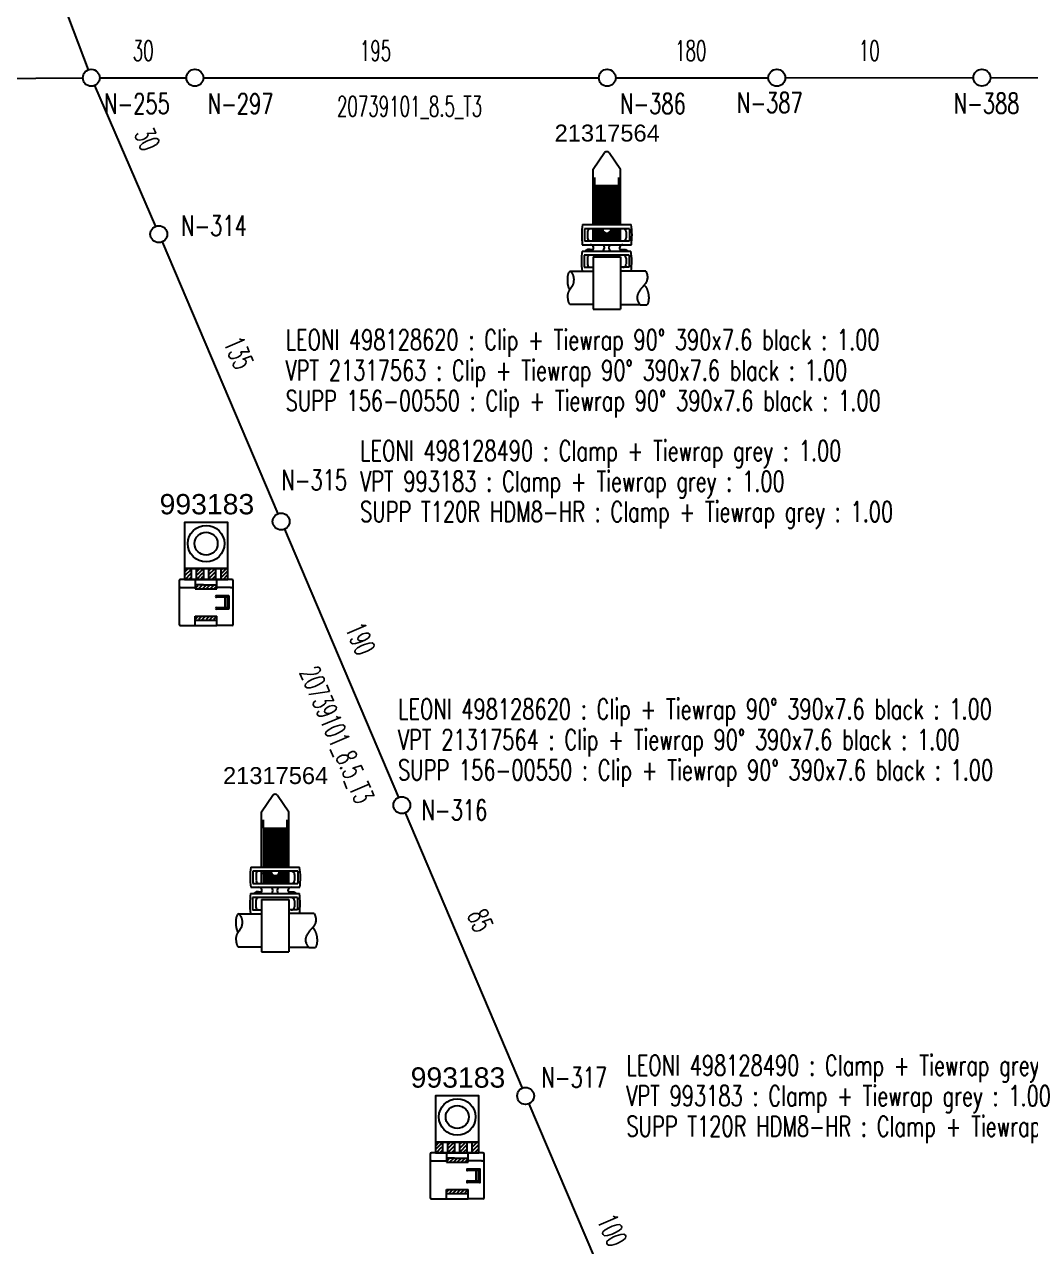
# Model space of a CAD drawing. Header units: millimetres. Extents: x -78 to 6757, y -2226 to 2184.
# Drawn here: x 342.3 to 639.6, y 730.9 to 1092.1 of the extents above; entities that cross this region are included whole.
import ezdxf

# ---------------------------------------------------------------- set-up
doc = ezdxf.new("R2010")
doc.units = ezdxf.units.MM
doc.layers.add('LAYER_0', color=7, linetype='Continuous')
doc.styles.add('HS-BUNDLE-DIMENSION', font='ROMANS.SHX', dxfattribs={"width": 0.6, "height": 6})
doc.styles.add('HS-NODE', font='ROMANS.SHX', dxfattribs={"width": 0.7, "height": 6})
doc.styles.add('HS-PART-NO', font='ROMANS.SHX', dxfattribs={"width": 0.7, "height": 6})
doc.styles.get("Standard").update_dxf_attribs({"font": 'TIMES.TTF'})
doc.linetypes.add('20739101', pattern='A,0.0001,-0.2,[132,ltypeshp.shx,S=0.2,R=0,X=-0.2,Y=0],-0.2', length=0.4001)
doc.linetypes.add('ZIPPED_TUBE', pattern='A,0.0001,-0.25,["~",Standard,S=1,R=0,X=-0.3,Y=-0.6],-0.25', length=0.5001)

# ---------------------------------------------------------------- blocks, each defined once
blk = doc.blocks.new('498128490')
at = {"layer": 'LAYER_0', "color": 7}
for points in [[(14.28, 16.68), (14.28, 30.28), (1.48, 30.28), (1.48, 16.68)], [(14.28, 16.68), (1.48, 16.68)], [(1.48, 16.68), (1.48, 13.48)], [(1.48, 16.68), (3.48, 16.68)], [(1.62, 15.77), (2.39, 16.54)], [(3.34, 16.35), (1.62, 14.63)], [(1.74, 13.62), (3.34, 15.22)], [(3.48, 16.68), (3.48, 13.48)], [(3.48, 16.68), (5.08, 16.68)], [(5.08, 16.68), (3.48, 16.68)], [(5.08, 16.68), (7.08, 16.68)], [(5.08, 13.48), (5.08, 16.68)], [(6.92, 16.54), (5.22, 14.84)], [(5.22, 15.97), (5.79, 16.54)], [(5.22, 13.71), (6.94, 15.42)], [(7.08, 16.68), (7.08, 13.48)], [(8.68, 16.68), (7.08, 16.68)], [(7.08, 16.68), (8.68, 16.68)], [(8.68, 13.48), (8.68, 16.68)], [(8.68, 16.68), (10.68, 16.68)], [(9.19, 16.54), (8.82, 16.18)], [(8.82, 15.05), (10.31, 16.54)], [(10.54, 15.63), (8.82, 13.92)], [(9.66, 13.62), (10.54, 14.5)], [(10.68, 16.68), (10.68, 13.48)], [(10.68, 16.68), (12.28, 16.68)], [(12.28, 16.68), (10.68, 16.68)], [(12.28, 13.48), (12.28, 16.68)], [(12.28, 16.68), (14.28, 16.68)], [(12.58, 16.54), (12.42, 16.38)], [(12.42, 15.26), (13.71, 16.54)], [(14.14, 15.84), (12.42, 14.12)], [(13.05, 13.62), (14.14, 14.71)], [(14.28, 13.48), (14.28, 16.68)], [(-0.12, 13.08), (-0.12, 12.68)], [(-0.12, 12.68), (-0.12, 11.88)], [(-0.12, 11.88), (-0.12, 11.48)], [(-0.12, 11.48), (-0.12, 0.68)], [(0.68, 13.48), (0.28, 13.48)], [(0.28, 11.08), (0.68, 11.08)], [(1.48, 13.48), (0.68, 13.48)], [(0.68, 11.08), (4.68, 11.08)], [(1.48, 13.48), (5.08, 13.48)], [(3.48, 13.48), (1.48, 13.48)], [(3.34, 14.09), (2.87, 13.62)], [(8.68, 13.48), (3.48, 13.48)], [(3.48, 13.48), (5.08, 13.48)], [(4.68, 13.48), (4.68, 11.88)], [(7.08, 11.88), (4.68, 11.88)], [(4.68, 11.88), (4.68, 10.68)], [(4.82, 11.05), (5.51, 11.74)], [(5.08, 13.48), (7.08, 13.48)], [(6.64, 11.74), (5.73, 10.82)], [(6.94, 14.3), (6.27, 13.62)], [(6.86, 10.82), (7.78, 11.74)], [(7.08, 13.48), (14.28, 13.48)], [(7.08, 13.48), (8.68, 13.48)], [(7.08, 11.88), (11.08, 11.88)], [(8.91, 11.74), (7.99, 10.82)], [(10.68, 13.48), (8.68, 13.48)], [(9.12, 10.82), (10.03, 11.74)], [(10.94, 11.51), (10.25, 10.82)], [(10.68, 13.48), (12.28, 13.48)], [(12.28, 13.48), (10.68, 13.48)], [(11.08, 11.88), (11.08, 13.48)], [(11.08, 10.68), (11.08, 11.88)], [(15.08, 11.08), (11.08, 11.08)], [(14.28, 13.48), (12.28, 13.48)], [(14.14, 13.58), (14.19, 13.62)], [(15.08, 13.48), (14.28, 13.48)], [(15.48, 13.48), (15.08, 13.48)], [(15.08, 11.08), (15.48, 11.08)], [(15.88, 12.68), (15.88, 13.08)], [(15.88, 11.88), (15.88, 12.68)], [(15.88, 11.48), (15.88, 11.88)], [(15.88, 0.68), (15.88, 11.48)], [(4.68, 10.68), (11.08, 10.68)], [(14.44, 8.69), (10.92, 8.69)], [(13.64, 8.21), (10.92, 8.21)], [(11.37, 8.55), (11.18, 8.35)], [(12.31, 8.35), (12.51, 8.55)], [(13.96, 8.21), (13.4, 8.21)], [(13.4, 7.97), (13.4, 5.41)], [(13.63, 8.55), (13.43, 8.35)], [(14.2, 5.41), (14.2, 7.97)], [(14.34, 8.12), (14.54, 8.32)], [(14.68, 4.93), (14.68, 8.45)], [(10.92, 5.17), (13.96, 5.17)], [(14.44, 4.69), (10.92, 4.69)], [(11.05, 4.84), (11.25, 5.03)], [(12.38, 5.03), (12.18, 4.83)], [(13.31, 4.83), (13.51, 5.03)], [(13.64, 5.17), (13.4, 5.17)], [(14.54, 7.19), (14.34, 6.99)], [(14.34, 5.86), (14.54, 6.06)], [(14.54, 4.93), (14.44, 4.83)], [(-0.12, 0.68), (-0.12, 0.28)], [(4.68, 2.68), (11.08, 2.68)], [(4.68, 1.48), (4.68, 2.68)], [(4.68, 1.48), (11.08, 1.48)], [(4.68, -0.12), (4.68, 1.48)], [(4.68, -0.12), (4.68, 1.48)], [(4.82, 2), (5.36, 2.54)], [(6.49, 2.54), (5.58, 1.62)], [(6.71, 1.62), (7.63, 2.54)], [(8.75, 2.54), (7.84, 1.62)], [(8.97, 1.62), (9.89, 2.54)], [(10.94, 2.46), (10.1, 1.62)], [(11.08, 1.48), (11.08, 2.68)], [(11.08, -0.12), (11.08, 1.48)], [(15.88, 0.28), (15.88, 0.68)], [(0.28, -0.12), (0.68, -0.12)], [(0.68, -0.12), (4.68, -0.12)], [(4.68, -0.12), (11.08, -0.12)], [(15.08, -0.12), (11.08, -0.12)], [(15.48, -0.12), (15.08, -0.12)]]:
    blk.add_lwpolyline(points, dxfattribs=at)
for radius in [5.4, 3.4]:
    blk.add_circle((7.88, 24.08), radius, dxfattribs=at)
for centre, radius, start, end in [((0.28, 13.08), 0.4, 90, 180), ((0.28, 11.48), 0.4, 180, 270), ((15.48, 13.08), 0.4, 0, 90), ((15.48, 11.48), 0.4, 270, 0), ((10.92, 8.45), 0.24, 90, 180), ((10.92, 8.45), 0.24, 180, 270), ((13.64, 7.97), 0.24, 90, 180), ((13.96, 7.97), 0.24, 0, 90), ((14.44, 8.45), 0.24, 0, 90), ((10.92, 4.93), 0.24, 90, 180), ((10.92, 4.93), 0.24, 180, 270), ((13.64, 5.41), 0.24, 180, 270), ((13.96, 5.41), 0.24, 270, 0), ((14.44, 4.93), 0.24, 270, 0), ((0.28, 0.28), 0.4, 180, 270), ((15.48, 0.28), 0.4, 270, 0)]:
    blk.add_arc(centre, radius, start, end, dxfattribs=at)
at = {"layer": 'LAYER_0', "color": 7, "linetype": 'Continuous', "insert": (-5.88, 38.74), "char_height": 6, "width": 590.658, "attachment_point": 1}
blk.add_mtext('{\\fArial|b0|i0|c0|p32;993183}', dxfattribs=at)
blk = doc.blocks.new('new')
at = {"layer": 'LAYER_0', "color": 7}
for points in [[(6.7986, 40.005), (10.1916, 44.937)], [(11.5866, 44.928), (14.8986, 40.005)], [(6.7986, 23.634), (6.7986, 40.005)], [(14.8986, 23.634), (14.8986, 40.005)], [(7.3746, 35.181), (7.3746, 37.611)], [(14.4126, 35.181), (14.4126, 37.611)], [(7.3746, 35.181), (7.3746, 34.956)], [(7.3746, 35.181), (14.4126, 35.181)], [(7.3746, 34.956), (14.4126, 34.956)], [(7.3746, 34.956), (7.3746, 34.506)], [(7.3746, 34.506), (14.4126, 34.506)], [(7.3746, 34.506), (7.3746, 34.281)], [(7.3746, 34.281), (14.4126, 34.281)], [(7.3746, 34.281), (7.3746, 33.831)], [(7.3746, 33.831), (14.4126, 33.831)], [(7.3746, 33.831), (7.3746, 33.606)], [(7.3746, 33.606), (14.4126, 33.606)], [(7.3746, 33.606), (7.3746, 33.156)], [(7.3746, 33.156), (14.4126, 33.156)], [(7.3746, 33.156), (7.3746, 32.931)], [(7.3746, 32.931), (14.4126, 32.931)], [(7.3746, 32.931), (7.3746, 32.481)], [(14.4126, 35.181), (14.4126, 34.956)], [(14.4126, 34.956), (14.4126, 34.506)], [(14.4126, 34.506), (14.4126, 34.281)], [(14.4126, 34.281), (14.4126, 33.831)], [(14.4126, 33.831), (14.4126, 33.606)], [(14.4126, 33.606), (14.4126, 33.156)], [(14.4126, 33.156), (14.4126, 32.931)], [(14.4126, 32.931), (14.4126, 32.481)], [(7.3746, 32.481), (14.4126, 32.481)], [(7.3746, 32.481), (7.3746, 32.256)], [(7.3746, 32.256), (14.4126, 32.256)], [(7.3746, 32.256), (7.3746, 31.806)], [(7.3746, 31.806), (14.4126, 31.806)], [(7.3746, 31.806), (7.3746, 31.581)], [(7.3746, 31.581), (14.4126, 31.581)], [(7.3746, 31.581), (7.3746, 31.131)], [(7.3746, 31.131), (14.4126, 31.131)], [(7.3746, 31.131), (7.3746, 30.906)], [(7.3746, 30.906), (14.4126, 30.906)], [(7.3746, 30.906), (7.3746, 30.456)], [(7.3746, 30.456), (14.4126, 30.456)], [(7.3746, 30.456), (7.3746, 30.231)], [(7.3746, 30.231), (14.4126, 30.231)], [(7.3746, 30.231), (7.3746, 29.781)], [(7.3746, 29.781), (14.4126, 29.781)], [(7.3746, 29.781), (7.3746, 29.556)], [(7.3746, 29.556), (14.4126, 29.556)], [(7.3746, 29.556), (7.3746, 29.106)], [(7.3746, 29.106), (14.4126, 29.106)], [(7.3746, 29.106), (7.3746, 28.881)], [(14.4126, 32.481), (14.4126, 32.256)], [(14.4126, 32.256), (14.4126, 31.806)], [(14.4126, 31.806), (14.4126, 31.581)], [(14.4126, 31.581), (14.4126, 31.131)], [(14.4126, 31.131), (14.4126, 30.906)], [(14.4126, 30.906), (14.4126, 30.456)], [(14.4126, 30.456), (14.4126, 30.231)], [(14.4126, 30.231), (14.4126, 29.781)], [(14.4126, 29.781), (14.4126, 29.556)], [(14.4126, 29.556), (14.4126, 29.106)], [(14.4126, 29.106), (14.4126, 28.881)], [(7.3746, 28.881), (14.4126, 28.881)], [(7.3746, 28.881), (7.3746, 28.431)], [(7.3746, 28.431), (14.4126, 28.431)], [(7.3746, 28.431), (7.3746, 27.981)], [(7.3746, 27.981), (14.4126, 27.981)], [(7.3746, 27.981), (7.3746, 27.756)], [(7.3746, 27.756), (14.4126, 27.756)], [(7.3746, 27.756), (7.3746, 27.306)], [(7.3746, 27.306), (14.4126, 27.306)], [(7.3746, 27.306), (7.3746, 27.081)], [(7.3746, 27.081), (14.4126, 27.081)], [(7.3746, 27.081), (7.3746, 26.631)], [(7.3746, 26.631), (14.4126, 26.631)], [(7.3746, 26.631), (7.3746, 26.406)], [(7.3746, 26.406), (14.4126, 26.406)], [(7.3746, 26.406), (7.3746, 25.956)], [(7.3746, 25.956), (14.4126, 25.956)], [(7.3746, 25.956), (7.3746, 25.731)], [(7.3746, 25.731), (14.4126, 25.731)], [(7.3746, 25.731), (7.3746, 25.281)], [(14.4126, 28.881), (14.4126, 28.431)], [(14.4126, 28.431), (14.4126, 27.981)], [(14.4126, 27.981), (14.4126, 27.756)], [(14.4126, 27.756), (14.4126, 27.306)], [(14.4126, 27.306), (14.4126, 27.081)], [(14.4126, 27.081), (14.4126, 26.631)], [(14.4126, 26.631), (14.4126, 26.406)], [(14.4126, 26.406), (14.4126, 25.956)], [(14.4126, 25.956), (14.4126, 25.731)], [(14.4126, 25.731), (14.4126, 25.281)], [(3.6675, 23.634), (6.7986, 23.634)], [(17.5626, 22.428), (4.2399, 22.428)], [(4.2399, 22.428), (4.2399, 18.828)], [(6.7986, 23.634), (7.3746, 23.634)], [(6.7986, 18.828), (6.7986, 22.428)], [(7.3746, 25.281), (14.4126, 25.281)], [(7.3746, 25.281), (7.3746, 25.056)], [(7.3746, 25.056), (14.4126, 25.056)], [(7.3746, 25.056), (7.3746, 24.606)], [(7.3746, 24.606), (14.4126, 24.606)], [(7.3746, 24.606), (7.3746, 24.381)], [(7.3746, 24.381), (14.4126, 24.381)], [(7.3746, 24.381), (7.3746, 23.931)], [(7.3746, 23.931), (14.4126, 23.931)], [(7.3746, 23.931), (7.3746, 23.634)], [(7.3746, 23.634), (14.4126, 23.634)], [(7.3746, 22.275), (9.6336, 22.275)], [(7.3746, 22.275), (7.3746, 22.05)], [(7.3746, 22.05), (9.6786, 22.05)], [(7.3746, 21.6), (7.3746, 22.05)], [(12.1266, 22.05), (14.4126, 22.05)], [(12.1716, 22.275), (14.4126, 22.275)], [(14.4126, 25.281), (14.4126, 25.056)], [(14.4126, 25.056), (14.4126, 24.606)], [(14.4126, 24.606), (14.4126, 24.381)], [(14.4126, 24.381), (14.4126, 23.931)], [(14.4126, 23.931), (14.4126, 23.634)], [(14.4126, 23.634), (14.8986, 23.634)], [(14.4126, 22.275), (14.4126, 22.05)], [(14.4126, 22.05), (14.4126, 21.6)], [(14.8986, 23.634), (18.0846, 23.634)], [(14.8986, 18.828), (14.8986, 22.428)], [(17.5626, 22.428), (17.5626, 18.828)], [(4.2399, 18.828), (17.5626, 18.828)], [(5.1939, 21.627), (5.1939, 19.665)], [(7.3746, 21.6), (9.9216, 21.6)], [(7.3746, 21.6), (7.3746, 21.15)], [(7.3746, 21.15), (14.4126, 21.15)], [(7.3746, 21.15), (7.3746, 20.925)], [(7.3746, 20.925), (14.4126, 20.925)], [(7.3746, 20.925), (7.3746, 20.475)], [(7.3746, 20.475), (14.4126, 20.475)], [(7.3746, 20.475), (7.3746, 20.25)], [(7.3746, 20.25), (14.4126, 20.25)], [(7.3746, 20.25), (7.3746, 19.8)], [(7.3746, 19.8), (14.4126, 19.8)], [(7.3746, 19.8), (7.3746, 19.575)], [(7.3746, 19.575), (14.4126, 19.575)], [(7.3746, 19.575), (7.3746, 19.125)], [(7.3746, 19.125), (14.4126, 19.125)], [(7.3746, 19.125), (7.3746, 18.828)], [(11.8746, 21.6), (14.4126, 21.6)], [(14.4126, 21.6), (14.4126, 21.15)], [(14.4126, 21.15), (14.4126, 20.925)], [(14.4126, 20.925), (14.4126, 20.475)], [(14.4126, 20.475), (14.4126, 20.25)], [(14.4126, 20.25), (14.4126, 19.8)], [(14.4126, 19.8), (14.4126, 19.575)], [(14.4126, 19.575), (14.4126, 18.828)], [(16.6086, 21.519), (16.6086, 19.71)], [(3.6009, 15.849), (6.8346, 15.849)], [(3.6315, 17.694), (10.3356, 17.694)], [(17.4816, 14.643), (4.1607, 14.643)], [(4.1607, 14.643), (4.1607, 11.043)], [(5.2191, 16.317), (4.545, 15.858)], [(5.9706, 16.317), (5.2191, 16.317)], [(5.9706, 16.317), (6.8166, 16.317)], [(6.8346, 15.849), (10.1646, 15.849)], [(10.1646, 15.849), (11.3976, 15.849)], [(10.3356, 17.694), (11.4066, 17.694)], [(11.3976, 15.849), (14.7816, 15.849)], [(11.4066, 17.694), (18.1206, 17.694)], [(14.7546, 16.308), (15.6366, 16.308)], [(14.7816, 15.849), (18.0036, 15.849)], [(15.6366, 16.308), (16.4196, 16.308)], [(16.4196, 16.308), (17.1036, 15.849)], [(17.4816, 14.643), (17.4816, 11.043)], [(4.1607, 11.043), (6.7896, 11.034)], [(5.1147, 13.833), (5.1147, 11.871)], [(6.7896, 14.112), (6.7896, -1.35)], [(6.7896, 14.112), (14.8896, 14.112)], [(14.8896, 14.112), (14.8896, -1.35)], [(17.4816, 11.043), (14.8896, 11.043)], [(16.5726, 13.734), (16.5726, 11.916)], [(0.0198, 9.936), (-0.0936, 9.828), (-0.1944, 9.729), (-0.2844, 9.612), (-0.3645, 9.495), (-0.4374, 9.378), (-0.5022, 9.243), (-0.5616, 9.099), (-0.5949, 9), (-0.6237, 8.901), (-0.6489, 8.811), (-0.6705, 8.712), (-0.6903, 8.613), (-0.7083, 8.505), (-0.7245, 8.406), (-0.7515, 8.217), (-0.7704, 8.019), (-0.7821, 7.821), (-0.7893, 7.632), (-0.7911, 7.434), (-0.7902, 7.236), (-0.7866, 7.038), (-0.7812, 6.84), (-0.7722, 6.642), (-0.7596, 6.453), (-0.7407, 6.255), (-0.7164, 6.066), (-0.6849, 5.868), (-0.6453, 5.679), (-0.5985, 5.481), (-0.5436, 5.292), (-0.4842, 5.103), (-0.4176, 4.914), (-0.3465, 4.725), (-0.2718, 4.536), (-0.1935, 4.356)], [(-0.0063, -0.009), (-0.0396, 0.045), (-0.0729, 0.099), (-0.1044, 0.153), (-0.1359, 0.216), (-0.1665, 0.27), (-0.1962, 0.324), (-0.225, 0.387), (-0.2664, 0.468), (-0.3051, 0.558), (-0.3411, 0.648), (-0.3744, 0.738), (-0.4059, 0.828), (-0.4329, 0.918), (-0.4581, 1.008), (-0.4743, 1.071), (-0.4878, 1.134), (-0.5004, 1.197), (-0.513, 1.26), (-0.5238, 1.323), (-0.5346, 1.386), (-0.5445, 1.449), (-0.5598, 1.539), (-0.5733, 1.638), (-0.5868, 1.728), (-0.5976, 1.827), (-0.6075, 1.917), (-0.6156, 2.016), (-0.6228, 2.106), (-0.63, 2.232), (-0.6345, 2.358), (-0.6363, 2.484), (-0.6354, 2.61), (-0.63, 2.736), (-0.6201, 2.862), (-0.6048, 2.988), (-0.5895, 3.087), (-0.5715, 3.177), (-0.5499, 3.276), (-0.5256, 3.366), (-0.4986, 3.465), (-0.4689, 3.555), (-0.4365, 3.645), (-0.4014, 3.744), (-0.3627, 3.834), (-0.3204, 3.924), (-0.2772, 4.014), (-0.2304, 4.104), (-0.1818, 4.194), (-0.1314, 4.275), (-0.0774, 4.365), (-0.0207, 4.446), (0.0378, 4.527), (0.0972, 4.617), (0.1575, 4.698), (0.2178, 4.779), (0.2781, 4.86), (0.3726, 4.995), (0.468, 5.13), (0.5607, 5.265), (0.6498, 5.4), (0.7353, 5.544), (0.8154, 5.688), (0.8892, 5.832), (0.9153, 5.886), (0.9405, 5.949), (0.9648, 6.003), (0.9873, 6.066), (1.0098, 6.12), (1.0296, 6.183), (1.0485, 6.246), (1.08, 6.363), (1.107, 6.489), (1.1268, 6.615), (1.143, 6.741), (1.1556, 6.867), (1.1646, 6.993), (1.1709, 7.119), (1.1763, 7.245), (1.1799, 7.371), (1.1808, 7.497), (1.179, 7.623), (1.1727, 7.749), (1.1628, 7.875), (1.1475, 8.001), (1.1259, 8.127), (1.0998, 8.253), (1.0692, 8.37), (1.0341, 8.496), (0.9918, 8.613), (0.945, 8.73), (0.8919, 8.847), (0.8496, 8.928), (0.8037, 9.018), (0.756, 9.099), (0.7056, 9.18), (0.6534, 9.261), (0.5985, 9.342), (0.5427, 9.414), (0.4824, 9.495), (0.4212, 9.567), (0.3573, 9.639), (0.2907, 9.711), (0.2223, 9.774), (0.1503, 9.837), (0.0765, 9.9)], [(0, 9.9), (6.7896, 9.9)], [(22.3686, 9.909), (14.8896, 9.909)], [(22.3686, 9.909), (22.4496, 9.756)], [(22.4496, 9.756), (22.5306, 9.603)], [(22.5306, 9.603), (22.6026, 9.441)], [(22.6026, 9.441), (22.6656, 9.279)], [(22.6656, 9.279), (22.7196, 9.117)], [(22.7196, 9.117), (22.7646, 8.946)], [(22.7916, 7.425), (22.7376, 7.209)], [(22.7646, 8.946), (22.8006, 8.775)], [(22.8366, 7.65), (22.7916, 7.425)], [(22.8006, 8.775), (22.8366, 8.55)], [(22.8366, 8.55), (22.8636, 8.325)], [(22.8636, 7.875), (22.8366, 7.65)], [(22.8636, 8.325), (22.8726, 8.1)], [(22.8726, 8.1), (22.8636, 7.875)], [(20.2806, 3.753), (20.1996, 3.591)], [(20.3796, 3.915), (20.2806, 3.753)], [(20.4786, 4.077), (20.3796, 3.915)], [(20.5776, 4.23), (20.4786, 4.077)], [(20.6946, 4.383), (20.5776, 4.23)], [(20.8116, 4.527), (20.6946, 4.383)], [(20.9286, 4.671), (20.8116, 4.527)], [(21.0456, 4.815), (20.9286, 4.671)], [(21.1266, 4.914), (21.0456, 4.815)], [(21.2166, 5.004), (21.1266, 4.914)], [(21.2976, 5.094), (21.2166, 5.004)], [(21.3876, 5.193), (21.2976, 5.094)], [(21.4686, 5.283), (21.3876, 5.193)], [(21.5586, 5.373), (21.4686, 5.283)], [(21.6396, 5.472), (21.5586, 5.373)], [(21.7206, 5.562), (21.6396, 5.472)], [(21.7926, 5.652), (21.7206, 5.562)], [(21.8736, 5.742), (21.7926, 5.652)], [(21.9456, 5.841), (21.8736, 5.742)], [(21.9276, 5.796), (22.0356, 5.679), (22.1346, 5.562), (22.2336, 5.445), (22.3236, 5.319), (22.4046, 5.193), (22.4856, 5.058), (22.5576, 4.923), (22.6026, 4.833), (22.6476, 4.743), (22.6926, 4.653), (22.7286, 4.563), (22.7646, 4.473), (22.8006, 4.374), (22.8366, 4.284), (22.8726, 4.194), (22.9086, 4.095), (22.9356, 4.005), (22.9626, 3.906), (22.9986, 3.816), (23.0166, 3.717), (23.0436, 3.618), (23.0706, 3.519), (23.0886, 3.429), (23.1066, 3.33), (23.1246, 3.231), (23.1426, 3.132), (23.1516, 3.033), (23.1696, 2.943), (23.1876, 2.745), (23.2146, 2.547), (23.2236, 2.358), (23.2416, 2.16), (23.2416, 1.962), (23.2416, 1.773), (23.2326, 1.575), (23.2146, 1.431), (23.1966, 1.278), (23.1786, 1.134), (23.1516, 0.99), (23.1246, 0.846), (23.0886, 0.702), (23.0436, 0.558), (23.0166, 0.468), (22.9806, 0.369), (22.9446, 0.279), (22.9086, 0.189), (22.8636, 0.09), (22.8276, 0), (22.7736, -0.09)], [(22.0266, 5.931), (21.9456, 5.841)], [(22.0986, 6.03), (22.0266, 5.931)], [(22.1706, 6.129), (22.0986, 6.03)], [(22.2696, 6.273), (22.1706, 6.129)], [(22.3596, 6.417), (22.2696, 6.273)], [(22.4496, 6.57), (22.3596, 6.417)], [(22.5306, 6.723), (22.4496, 6.57)], [(22.6116, 6.876), (22.5306, 6.723)], [(22.6746, 7.038), (22.6116, 6.876)], [(22.7376, 7.209), (22.6746, 7.038)], [(6.7896, 0), (0, 0)], [(19.8666, 2.565), (19.8396, 2.34)], [(19.8396, 2.34), (19.8396, 2.106)], [(19.8396, 2.106), (19.8396, 1.881)], [(19.8396, 1.881), (19.8666, 1.656)], [(19.9026, 2.745), (19.8666, 2.565)], [(19.8666, 1.656), (19.9116, 1.431)], [(19.9476, 2.916), (19.9026, 2.745)], [(19.9116, 1.431), (19.9746, 1.206)], [(19.9926, 3.096), (19.9476, 2.916)], [(19.9746, 1.206), (20.0556, 0.999)], [(20.0556, 3.267), (19.9926, 3.096)], [(20.1276, 3.429), (20.0556, 3.267)], [(20.0556, 0.999), (20.1096, 0.882)], [(20.1096, 0.882), (20.1636, 0.783)], [(20.1996, 3.591), (20.1276, 3.429)], [(20.1636, 0.783), (20.2266, 0.675)], [(20.2266, 0.675), (20.2896, 0.576)], [(20.2896, 0.576), (20.3526, 0.477)], [(20.3526, 0.477), (20.4246, 0.378)], [(20.4246, 0.378), (20.4966, 0.279)], [(20.4966, 0.279), (20.5686, 0.18)], [(20.5686, 0.18), (20.6496, 0.09)], [(20.6496, 0.09), (20.7306, -0.009)], [(6.7896, -1.35), (14.8896, -1.35)], [(20.7756, -0.054), (14.8896, -0.054)], [(20.7306, -0.009), (20.8206, -0.099)], [(20.7666, -0.054), (20.7756, -0.054)], [(20.7756, -0.054), (22.8006, -0.054)], [(20.7756, -0.054), (20.7756, -0.054)]]:
    blk.add_lwpolyline(points, dxfattribs=at)
for centre, radius, start, end in [((10.8846, 44.091), 1.0909, 49.65, 128.86), ((24.8346, 20.547), 21.3921, 171.69, 187.66), ((6.1146, 21.519), 0.9252, 99.855, 173.55), ((10.9026, 22.428), 1.2814, 180, 0), ((15.6726, 21.501), 0.9262, 359.02, 94.208), ((-3.0789, 20.547), 21.3921, 352.34, 8.3145), ((6.1146, 19.746), 0.9252, 185.96, 270), ((15.6726, 19.755), 0.9262, 265.05, 356.33), ((24.7536, 12.753), 21.3921, 171.69, 187.66), ((6.0336, 13.725), 0.9252, 99.855, 173.55), ((6.0156, 16.767), 0.9262, 265.05, 94.208), ((8.7156, 16.812), 1.4242, 317.32, 38.267), ((12.8196, 16.812), 1.3533, 139.61, 225.83), ((15.5646, 16.767), 0.9252, 85.078, 270), ((15.6456, 13.707), 0.9262, 359.02, 94.208), ((-3.1581, 12.753), 21.3921, 352.34, 8.3145), ((6.0336, 11.961), 0.9252, 185.96, 270), ((15.6456, 11.961), 0.9262, 265.05, 356.33)]:
    blk.add_arc(centre, radius, start, end, dxfattribs=at)
at = {"layer": 'LAYER_0', "color": 7, "linetype": 'Continuous', "insert": (-4.5537, 53.2103), "char_height": 6, "width": 590.657967, "attachment_point": 1}
blk.add_mtext('{\\fArial|b0|i0|c1|p0;\\H0.8333x;\\C256;21317564}', dxfattribs=at)
blk = doc.blocks.new('498128620')
at = {"layer": 'LAYER_0', "color": 7, "linetype": 'Continuous'}
blk.add_blockref('new', (101.02, 4.4), dxfattribs=at)

msp = doc.modelspace()

# ---------------------------------------------------------------- linework, layer by layer
at = {"color": 7, "ltscale": 8}
for points in [[(344.76, 1121.94), (361.16, 1078.64)], [(364.54, 1076.3), (390.15, 1076.3)], [(627.7, 1076.33), (676.43, 1076.3)], [(317.69, 1075.98), (359.54, 1076.28)], [(363.03, 1074.01), (380.99, 1032.37)]]:
    msp.add_lwpolyline(points, dxfattribs=at)
at = {"color": 7, "linetype": '20739101', "ltscale": 8}
for points in [[(395.15, 1076.3), (512, 1076.3)], [(517, 1076.3), (562.06, 1076.3)], [(567.06, 1076.3), (622.7, 1076.33)], [(382.96, 1027.77), (417.13, 947.47)], [(419.09, 942.87), (452.81, 863.63)], [(454.77, 859.03), (489.39, 777.69)], [(491.35, 773.09), (530.39, 681.35)]]:
    msp.add_lwpolyline(points, dxfattribs=at)
at = {"color": 7, "linetype": 'Continuous'}
for centre in [(362.04, 1076.3), (392.65, 1076.3), (514.5, 1076.3), (564.56, 1076.3), (625.2, 1076.33), (381.98, 1030.07), (418.11, 945.17), (453.79, 861.33), (490.37, 775.39)]:
    msp.add_circle(centre, 2.5, dxfattribs=at)

# ---------------------------------------------------------------- block references
at = {"linetype": 'ZIPPED_TUBE'}
for name, p in [('498128620', (402.47, 1004.85)), ('498128490', (388.09, 914.54)), ('498128620', (304.49, 814.96)), ('498128490', (462.28, 745.1))]:
    msp.add_blockref(name, p, dxfattribs=at)

# ---------------------------------------------------------------- texts
at = {"color": 1, "linetype": 'Continuous', "ltscale": 8, "style": 'HS-BUNDLE-DIMENSION', "width": 0.6}
for s, p in [('30', (374.29, 1081.3)), ('195', (441.39, 1081.3)), ('180', (534.53, 1081.3)), ('20739101_8.5_T3', (434.63, 1064.85))]:
    msp.add_text(s, height=6, dxfattribs=at).set_placement(p)
for s, rotation, p in [('10', 0.0273, (588.82, 1081.31)), ('30', 293.327, (374.61, 1059.79)), ('135', 293.0536, (401.03, 998.07)), ('190', 293.0536, (436.98, 913.59)), ('20739101_8.5_T3', 293.0536, (423.49, 900.69)), ('85', 293.0536, (473.02, 828.91)), ('100', 293.0536, (511.37, 738.81))]:
    msp.add_text(s, height=6, rotation=rotation, dxfattribs=at).set_placement(p)
at = {"color": 5, "linetype": 'Continuous', "style": 'HS-NODE', "width": 0.7}
for s, p in [('N-255', (365.79, 1065.63)), ('N-297', (396.4, 1065.63)), ('N-386', (518.25, 1065.63)), ('N-387', (552.79, 1065.93)), ('N-388', (616.83, 1065.74)), ('N-314', (388.52, 1029.58)), ('N-315', (418.17, 954.45)), ('N-316', (459.59, 856.87)), ('N-317', (495.01, 777.86))]:
    msp.add_text(s, height=6, dxfattribs=at).set_placement(p)
at = {"color": 200, "linetype": 'Continuous', "style": 'HS-PART-NO', "width": 0.7}
for s, p in [('LEONI 498128620 : Clip + Tiewrap 90° 390x7.6 black : 1.00', (419.45, 995.86)), ('VPT 21317563 : Clip + Tiewrap 90° 390x7.6 black : 1.00', (419.45, 986.86)), ('SUPP 156-00550 : Clip + Tiewrap 90° 390x7.6 black : 1.00', (419.45, 977.86)), ('LEONI 498128490 : Clamp + Tiewrap grey : 1.00', (441.46, 963.06)), ('VPT 993183 : Clamp + Tiewrap grey : 1.00', (441.46, 954.06)), ('SUPP T120R HDM8-HR : Clamp + Tiewrap grey : 1.00', (441.46, 945.06)), ('LEONI 498128620 : Clip + Tiewrap 90° 390x7.6 black : 1.00', (452.66, 886.72)), ('VPT 21317564 : Clip + Tiewrap 90° 390x7.6 black : 1.00', (452.66, 877.72)), ('SUPP 156-00550 : Clip + Tiewrap 90° 390x7.6 black : 1.00', (452.66, 868.72)), ('LEONI 498128490 : Clamp + Tiewrap grey : 1.00', (520.13, 781.43)), ('VPT 993183 : Clamp + Tiewrap grey : 1.00', (520.13, 772.43)), ('SUPP T120R HDM8-HR : Clamp + Tiewrap grey : 1.00', (520.13, 763.43))]:
    msp.add_text(s, height=6, dxfattribs=at).set_placement(p)

doc.saveas('drawing.dxf')
